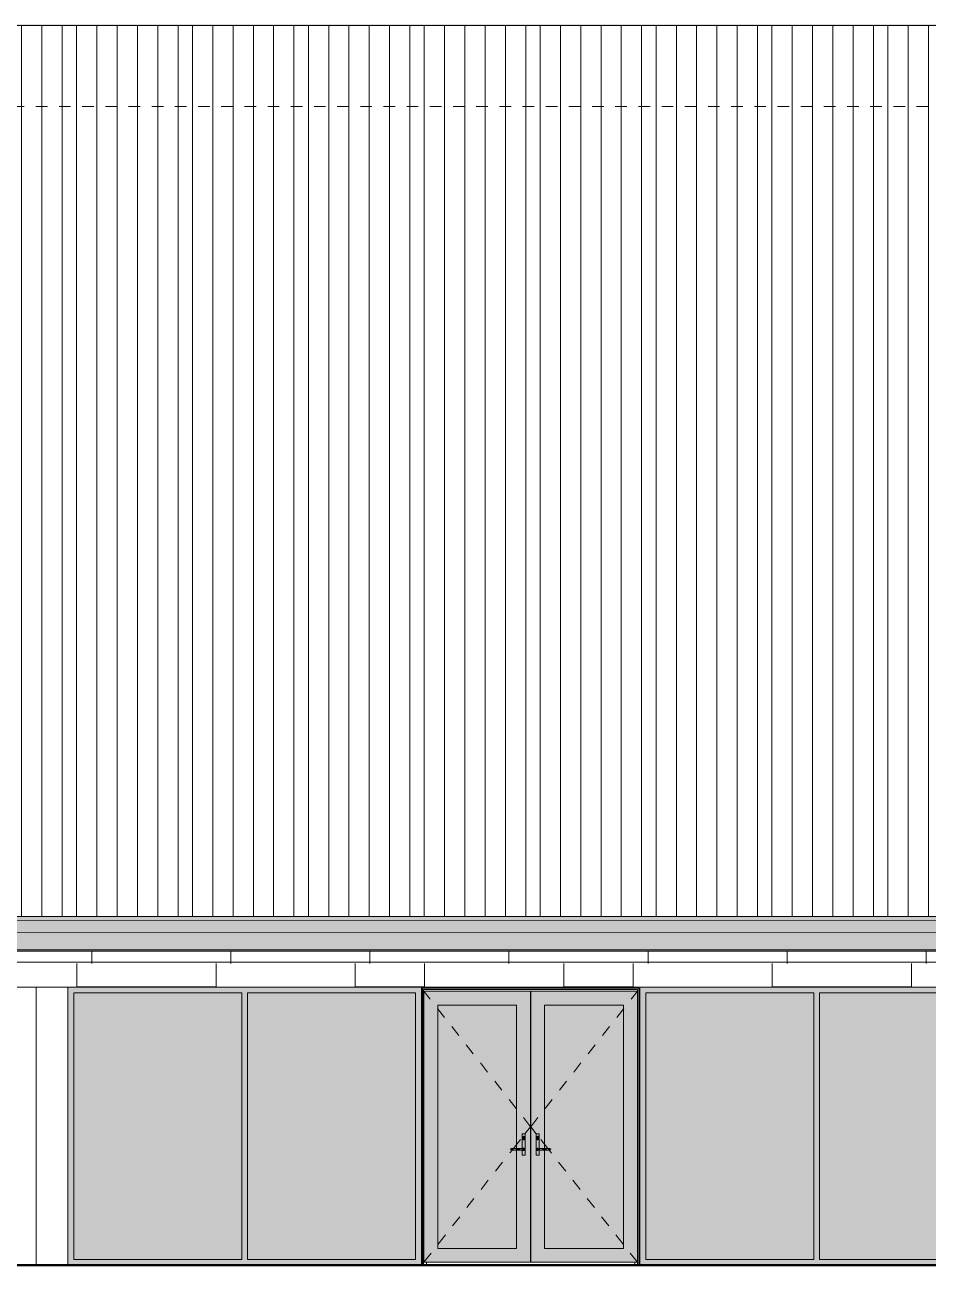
# Model space of a CAD drawing. Header units: metres. Extents: x -2362 to -2010, y -1 to 30.
# Drawn here: x -2072.47 to -2064.67, y 5.24 to 15.95 of the extents above; entities that cross this region are included whole.
import ezdxf

# ---------------------------------------------------------------- set-up
doc = ezdxf.new("R2010")
doc.units = ezdxf.units.M
doc.linetypes.add('AEC_Center', pattern=[0.024, 0.012, -0.004, 0.004, -0.004])
doc.linetypes.add('Dash Small', pattern=[0.009, 0.003, -0.0015, 0.003, -0.0015])
for name, color, linetype, lineweight in [('A-CLNG', 13, 'Continuous', 5), ('A-CLNG-PATT', 13, 'Continuous', 5), ('A-DETL', 90, 'Continuous', 50), ('A-DOOR', 31, 'Continuous', 5), ('A-DOOR-FRAM', 31, 'Continuous', 5), ('A-DOOR-GLAZ', 31, 'Continuous', 5), ('A-FLOR-LEVL', 51, 'Continuous', 5), ('A-GLAZ', 151, 'Continuous', 5), ('A-ROOF', 132, 'Continuous', 5), ('A-WALL', 113, 'Continuous', 5), ('A-WALL-PATT', 111, 'Continuous', 5)]:
    doc.layers.add(name, color=color, linetype=linetype, lineweight=lineweight)

# ---------------------------------------------------------------- blocks, each defined once
blk = doc.blocks.new('X_Door-Panel-Hinge-Standard - Standard-3439112-SOUTH EAST - PART C')
at = {"layer": 'A-DOOR'}
h = blk.add_hatch(color=256, dxfattribs=at)
h.paths.add_polyline_path([(-1607.901, 5.265), (-1607.901, 7.605), (-1608.821, 7.605), (-1608.821, 5.265), (-1608.256, 5.265)])
h.paths.add_polyline_path([(-1608.256, 5.385), (-1608.701, 5.385), (-1608.701, 7.485), (-1608.021, 7.485), (-1608.021, 6.248), (-1607.974, 6.248), (-1607.973, 6.375), (-1607.948, 6.374), (-1607.949, 6.19), (-1607.974, 6.191), (-1607.975, 6.232), (-1607.988, 6.232), (-1608.021, 6.23), (-1608.021, 5.385)])
h.paths.add_polyline_path([(-1607.961, 6.23), (-1607.954, 6.233), (-1607.951, 6.24), (-1607.954, 6.247), (-1607.961, 6.25), (-1607.968, 6.247), (-1607.959, 6.245), (-1607.959, 6.234), (-1607.966, 6.231), (-1607.964, 6.23)])
h.paths.add_polyline_path([(-1607.988, 6.233), (-1607.983, 6.24), (-1607.988, 6.244), (-1607.988, 6.234)])
h.paths.add_polyline_path([(-1607.956, 6.322), (-1607.952, 6.328), (-1607.954, 6.326), (-1607.955, 6.324)])
h.paths.add_polyline_path([(-1607.971, 6.343), (-1607.972, 6.353), (-1607.971, 6.346)])
at = {"layer": 'A-DOOR-GLAZ'}
h = blk.add_hatch(color=256, dxfattribs=at)
h.paths.add_polyline_path([(-1608.021, 5.385), (-1608.021, 6.232), (-1608.066, 6.233), (-1608.07, 6.24), (-1608.065, 6.248), (-1608.057, 6.246), (-1608.045, 6.247), (-1608.021, 6.248), (-1608.021, 7.485), (-1608.701, 7.485), (-1608.701, 5.385), (-1608.256, 5.385)])
h.paths.add_polyline_path([(-1608.039, 6.233), (-1608.04, 6.246), (-1608.045, 6.24), (-1608.04, 6.234)])
at = {"layer": 'A-DOOR', "linetype": 'Dash Small'}
for p, q in [((-1607.901, 6.435), (-1608.821, 7.605)), ((-1607.949, 6.375), (-1607.901, 6.435)), ((-1608.049, 6.247), (-1607.974, 6.342)), ((-1608.821, 5.265), (-1608.06, 6.234))]:
    blk.add_line(p, q, dxfattribs=at)
at = {"layer": 'A-DOOR'}
for p, q in [((-1608.821, 5.265), (-1608.821, 7.605)), ((-1607.901, 7.605), (-1608.821, 7.605)), ((-1607.901, 7.605), (-1607.901, 5.265)), ((-1608.701, 5.385), (-1608.701, 7.485)), ((-1608.701, 7.485), (-1608.021, 7.485)), ((-1608.021, 7.485), (-1608.021, 6.248)), ((-1608.021, 6.233), (-1608.021, 5.385)), ((-1608.021, 5.385), (-1608.701, 5.385)), ((-1607.901, 5.265), (-1608.821, 5.265))]:
    blk.add_line(p, q, dxfattribs=at)
blk = doc.blocks.new('X_Door-Frame-Wood - Standard-3509857-SOUTH EAST - PART C')
at = {"layer": 'A-DOOR-FRAM'}
for p, q in [((-1608.843, 5.24), (-1608.843, 7.64)), ((-1608.823, 7.62), (-1608.823, 5.24)), ((-1608.823, 7.62), (-1606.977, 7.62)), ((-1606.977, 7.62), (-1606.977, 5.24)), ((-1606.957, 5.24), (-1606.957, 7.64)), ((-1608.798, 5.24), (-1608.798, 5.265)), ((-1607.002, 5.265), (-1607.002, 5.24))]:
    blk.add_line(p, q, dxfattribs=at)
blk = doc.blocks.new('X_Door-Handle-Lockwood 4800 Series Lever - Standard-V281-SOUTH EAST - PART C')
at = {"layer": 'A-DOOR'}
h = blk.add_hatch(color=256, dxfattribs=at)
h.paths.add_polyline_path([(-1618.448, 6.374), (-1618.454, 6.324), (-1618.461, 6.321), (-1618.468, 6.324), (-1618.471, 6.331), (-1618.471, 6.346), (-1618.47, 6.348), (-1618.464, 6.353), (-1618.456, 6.352), (-1618.451, 6.348), (-1618.451, 6.353)])
h.paths.add_polyline_path([(-1618.473, 6.19), (-1618.448, 6.191), (-1618.449, 6.375), (-1618.474, 6.374), (-1618.474, 6.248), (-1618.466, 6.249), (-1618.459, 6.25), (-1618.453, 6.245), (-1618.452, 6.237), (-1618.456, 6.231), (-1618.464, 6.23), (-1618.474, 6.232), (-1618.474, 6.191)])
for points in [[(-1618.461, 6.321), (-1618.456, 6.322), (-1618.451, 6.331), (-1618.453, 6.348), (-1618.464, 6.353), (-1618.471, 6.346), (-1618.471, 6.328), (-1618.466, 6.322), (-1618.462, 6.321)], [(-1618.551, 6.24), (-1618.543, 6.242), (-1618.539, 6.247), (-1618.566, 6.246), (-1618.57, 6.24), (-1618.557, 6.24)], [(-1618.565, 6.232), (-1618.559, 6.234), (-1618.547, 6.233), (-1618.54, 6.234), (-1618.547, 6.24), (-1618.57, 6.24), (-1618.566, 6.233)], [(-1618.488, 6.24), (-1618.488, 6.248), (-1618.539, 6.246), (-1618.539, 6.24)], [(-1618.488, 6.232), (-1618.488, 6.24), (-1618.539, 6.238), (-1618.539, 6.232)], [(-1618.478, 6.232), (-1618.459, 6.234), (-1618.458, 6.24), (-1618.484, 6.238), (-1618.488, 6.233), (-1618.482, 6.232)], [(-1618.464, 6.24), (-1618.458, 6.24), (-1618.459, 6.246), (-1618.482, 6.248), (-1618.487, 6.246), (-1618.483, 6.24), (-1618.468, 6.24)]]:
    blk.add_hatch(color=256, dxfattribs=at).paths.add_polyline_path(points)
for p, q in [((-1618.474, 6.374), (-1618.474, 6.248)), ((-1618.449, 6.375), (-1618.473, 6.375)), ((-1618.471, 6.343), (-1618.471, 6.331)), ((-1618.451, 6.331), (-1618.451, 6.343)), ((-1618.448, 6.191), (-1618.448, 6.374)), ((-1618.488, 6.248), (-1618.539, 6.248)), ((-1618.539, 6.232), (-1618.488, 6.232)), ((-1618.474, 6.232), (-1618.474, 6.191)), ((-1618.473, 6.19), (-1618.449, 6.19))]:
    blk.add_line(p, q, dxfattribs=at)
at = {"layer": 'A-DOOR', "flags": 128}
for points in [[(-1618.539, 6.248), (-1618.54, 6.248), (-1618.541, 6.248), (-1618.542, 6.248), (-1618.544, 6.248), (-1618.545, 6.248), (-1618.546, 6.248), (-1618.547, 6.248), (-1618.548, 6.248), (-1618.549, 6.248), (-1618.55, 6.248), (-1618.551, 6.248), (-1618.552, 6.248), (-1618.553, 6.248), (-1618.554, 6.248), (-1618.554, 6.248), (-1618.555, 6.248), (-1618.556, 6.248), (-1618.557, 6.248), (-1618.558, 6.248), (-1618.559, 6.248), (-1618.559, 6.248), (-1618.56, 6.248), (-1618.561, 6.248), (-1618.561, 6.248), (-1618.562, 6.248), (-1618.563, 6.248), (-1618.563, 6.248), (-1618.564, 6.248), (-1618.564, 6.248), (-1618.564, 6.248), (-1618.565, 6.248), (-1618.565, 6.248), (-1618.565, 6.248), (-1618.566, 6.248), (-1618.566, 6.248), (-1618.566, 6.248), (-1618.566, 6.248), (-1618.566, 6.248), (-1618.566, 6.248)], [(-1618.566, 6.232), (-1618.566, 6.232), (-1618.566, 6.232), (-1618.566, 6.232), (-1618.566, 6.232), (-1618.566, 6.232), (-1618.565, 6.232), (-1618.565, 6.232), (-1618.565, 6.232), (-1618.565, 6.232), (-1618.564, 6.232), (-1618.564, 6.232), (-1618.563, 6.232), (-1618.563, 6.232), (-1618.562, 6.232), (-1618.562, 6.232), (-1618.561, 6.232), (-1618.56, 6.232), (-1618.56, 6.232), (-1618.559, 6.232), (-1618.558, 6.232), (-1618.557, 6.232), (-1618.556, 6.232), (-1618.556, 6.232), (-1618.555, 6.232), (-1618.554, 6.232), (-1618.553, 6.232), (-1618.552, 6.232), (-1618.551, 6.232), (-1618.55, 6.232), (-1618.549, 6.232), (-1618.548, 6.232), (-1618.547, 6.232), (-1618.546, 6.232), (-1618.545, 6.232), (-1618.544, 6.232), (-1618.543, 6.232), (-1618.542, 6.232), (-1618.541, 6.232), (-1618.54, 6.232), (-1618.539, 6.232)], [(-1618.461, 6.248), (-1618.461, 6.248), (-1618.461, 6.248), (-1618.461, 6.248), (-1618.462, 6.248), (-1618.462, 6.248), (-1618.462, 6.248), (-1618.462, 6.248), (-1618.463, 6.248), (-1618.463, 6.248), (-1618.463, 6.248), (-1618.464, 6.248), (-1618.464, 6.248), (-1618.465, 6.248), (-1618.465, 6.248), (-1618.466, 6.248), (-1618.467, 6.248), (-1618.467, 6.248), (-1618.468, 6.248), (-1618.469, 6.248), (-1618.469, 6.248), (-1618.47, 6.248), (-1618.471, 6.248), (-1618.472, 6.248), (-1618.473, 6.248), (-1618.474, 6.248), (-1618.475, 6.248), (-1618.476, 6.248), (-1618.476, 6.248), (-1618.477, 6.248), (-1618.478, 6.248), (-1618.479, 6.248), (-1618.481, 6.248), (-1618.482, 6.248), (-1618.483, 6.248), (-1618.484, 6.248), (-1618.485, 6.248), (-1618.486, 6.248), (-1618.487, 6.248), (-1618.488, 6.248), (-1618.488, 6.248)], [(-1618.488, 6.232), (-1618.487, 6.232), (-1618.486, 6.232), (-1618.485, 6.232), (-1618.484, 6.232), (-1618.483, 6.232), (-1618.482, 6.232), (-1618.481, 6.232), (-1618.48, 6.232), (-1618.479, 6.232), (-1618.478, 6.232), (-1618.477, 6.232), (-1618.476, 6.232), (-1618.475, 6.232), (-1618.474, 6.232), (-1618.473, 6.232), (-1618.472, 6.232), (-1618.471, 6.232), (-1618.47, 6.232), (-1618.47, 6.232), (-1618.469, 6.232), (-1618.468, 6.232), (-1618.467, 6.232), (-1618.467, 6.232), (-1618.466, 6.232), (-1618.466, 6.232), (-1618.465, 6.232), (-1618.464, 6.232), (-1618.464, 6.232), (-1618.463, 6.232), (-1618.463, 6.232), (-1618.463, 6.232), (-1618.462, 6.232), (-1618.462, 6.232), (-1618.462, 6.232), (-1618.462, 6.232), (-1618.461, 6.232), (-1618.461, 6.232), (-1618.461, 6.232), (-1618.461, 6.232)]]:
    blk.add_lwpolyline(points, dxfattribs=at)
at = {"layer": 'A-DOOR'}
for centre, radius, start, end in [((-1618.473, 6.374), 0.001, 90, 180), ((-1618.461, 6.343), 0.01, 360, 180), ((-1618.461, 6.331), 0.01, 180, 0), ((-1618.461, 6.331), 0.01, 195, 210), ((-1618.461, 6.343), 0.01, 0, 120), ((-1618.461, 6.331), 0.01, 240, 255), ((-1618.461, 6.331), 0.01, 270, 300), ((-1618.461, 6.331), 0.01, 315, 0), ((-1618.461, 6.343), 0.01, 0, 15), ((-1618.461, 6.343), 0.01, 0, 15), ((-1618.449, 6.374), 0.001, 0, 90), ((-1618.566, 6.24), 0.008, 90, 270), ((-1618.566, 6.24), 0.008, 90, 180), ((-1618.566, 6.24), 0.008, 180, 270), ((-1618.461, 6.24), 0.01, 0, 135), ((-1618.461, 6.24), 0.01, 225, 0), ((-1618.461, 6.24), 0.008, 0, 120), ((-1618.461, 6.24), 0.008, 240, 0), ((-1618.461, 6.24), 0.008, 270, 90), ((-1618.473, 6.191), 0.001, 180, 270), ((-1618.449, 6.191), 0.001, 270, 0)]:
    blk.add_arc(centre, radius, start, end, dxfattribs=at)
blk = doc.blocks.new('X_Door-Panel-Hinge-Standard - Standard-3439180-SOUTH EAST - PART C')
at = {"layer": 'A-DOOR'}
h = blk.add_hatch(color=256, dxfattribs=at)
h.paths.add_polyline_path([(-1618.399, 5.265), (-1617.479, 5.265), (-1617.479, 7.605), (-1618.399, 7.605), (-1618.399, 5.565)])
h.paths.add_polyline_path([(-1618.279, 5.385), (-1618.279, 6.232), (-1618.326, 6.23), (-1618.327, 6.19), (-1618.352, 6.191), (-1618.351, 6.375), (-1618.326, 6.374), (-1618.326, 6.248), (-1618.312, 6.248), (-1618.279, 6.248), (-1618.279, 7.485), (-1617.599, 7.485), (-1617.599, 5.385), (-1618.254, 5.385)])
h.paths.add_polyline_path([(-1618.339, 6.23), (-1618.332, 6.233), (-1618.342, 6.235), (-1618.342, 6.246), (-1618.334, 6.249), (-1618.342, 6.25), (-1618.348, 6.245), (-1618.349, 6.237), (-1618.344, 6.231), (-1618.342, 6.23)])
h.paths.add_polyline_path([(-1618.312, 6.233), (-1618.313, 6.246), (-1618.318, 6.24), (-1618.313, 6.234)])
h.paths.add_polyline_path([(-1618.349, 6.343), (-1618.349, 6.35), (-1618.349, 6.346)])
at = {"layer": 'A-DOOR-GLAZ'}
h = blk.add_hatch(color=256, dxfattribs=at)
h.paths.add_polyline_path([(-1618.279, 5.385), (-1617.599, 5.385), (-1617.599, 7.485), (-1618.279, 7.485), (-1618.279, 6.248), (-1618.234, 6.247), (-1618.231, 6.24), (-1618.237, 6.233), (-1618.244, 6.234), (-1618.256, 6.233), (-1618.279, 6.232), (-1618.279, 5.565)])
h.paths.add_polyline_path([(-1618.261, 6.233), (-1618.256, 6.24), (-1618.261, 6.244), (-1618.261, 6.234)])
at = {"layer": 'A-DOOR', "linetype": 'Dash Small'}
for p, q in [((-1618.399, 6.435), (-1617.479, 7.605)), ((-1618.352, 6.375), (-1618.399, 6.435)), ((-1618.251, 6.247), (-1618.326, 6.342)), ((-1617.479, 5.265), (-1618.241, 6.234))]:
    blk.add_line(p, q, dxfattribs=at)
at = {"layer": 'A-DOOR'}
for p, q in [((-1618.399, 5.265), (-1618.399, 7.605)), ((-1617.479, 7.605), (-1618.399, 7.605)), ((-1617.479, 7.605), (-1617.479, 5.265)), ((-1618.279, 7.485), (-1617.599, 7.485)), ((-1618.279, 6.248), (-1618.279, 7.485)), ((-1617.599, 7.485), (-1617.599, 5.385)), ((-1618.279, 5.385), (-1618.279, 6.233)), ((-1617.599, 5.385), (-1618.279, 5.385)), ((-1617.479, 5.265), (-1618.399, 5.265))]:
    blk.add_line(p, q, dxfattribs=at)
blk = doc.blocks.new('X_Door-Handle-Lockwood 4800 Series Lever - Standard-765406-SOUTH EAST - PART C')
at = {"layer": 'A-DOOR'}
h = blk.add_hatch(color=256, dxfattribs=at)
h.paths.add_polyline_path([(-1618.326, 6.374), (-1618.332, 6.324), (-1618.339, 6.321), (-1618.346, 6.324), (-1618.349, 6.331), (-1618.35, 6.353), (-1618.348, 6.348), (-1618.342, 6.353), (-1618.334, 6.352), (-1618.329, 6.348), (-1618.329, 6.353)])
h.paths.add_polyline_path([(-1618.327, 6.19), (-1618.326, 6.191), (-1618.326, 6.232), (-1618.334, 6.231), (-1618.342, 6.23), (-1618.348, 6.235), (-1618.349, 6.243), (-1618.344, 6.249), (-1618.337, 6.25), (-1618.326, 6.248), (-1618.327, 6.375), (-1618.352, 6.374), (-1618.351, 6.19)])
for points in [[(-1618.339, 6.321), (-1618.334, 6.322), (-1618.329, 6.331), (-1618.331, 6.348), (-1618.337, 6.353), (-1618.348, 6.348), (-1618.349, 6.343), (-1618.349, 6.331), (-1618.344, 6.322)], [(-1618.324, 6.24), (-1618.316, 6.242), (-1618.312, 6.247), (-1618.332, 6.247), (-1618.342, 6.246), (-1618.343, 6.24), (-1618.33, 6.24)], [(-1618.323, 6.232), (-1618.313, 6.234), (-1618.318, 6.24), (-1618.343, 6.24), (-1618.342, 6.234), (-1618.324, 6.232)], [(-1618.261, 6.24), (-1618.261, 6.248), (-1618.312, 6.246), (-1618.312, 6.24)], [(-1618.261, 6.232), (-1618.261, 6.24), (-1618.312, 6.238), (-1618.312, 6.232)], [(-1618.235, 6.232), (-1618.231, 6.24), (-1618.257, 6.238), (-1618.261, 6.233), (-1618.237, 6.233)], [(-1618.256, 6.24), (-1618.231, 6.24), (-1618.235, 6.248), (-1618.242, 6.246), (-1618.254, 6.247), (-1618.26, 6.246), (-1618.257, 6.242)]]:
    blk.add_hatch(color=256, dxfattribs=at).paths.add_polyline_path(points)
for p, q in [((-1618.352, 6.374), (-1618.352, 6.191)), ((-1618.327, 6.375), (-1618.351, 6.375)), ((-1618.349, 6.343), (-1618.349, 6.331)), ((-1618.329, 6.331), (-1618.329, 6.343)), ((-1618.326, 6.248), (-1618.326, 6.374)), ((-1618.326, 6.191), (-1618.326, 6.232)), ((-1618.261, 6.248), (-1618.312, 6.248)), ((-1618.312, 6.232), (-1618.261, 6.232)), ((-1618.351, 6.19), (-1618.327, 6.19))]:
    blk.add_line(p, q, dxfattribs=at)
at = {"layer": 'A-DOOR', "flags": 128}
for points in [[(-1618.312, 6.248), (-1618.313, 6.248), (-1618.314, 6.248), (-1618.315, 6.248), (-1618.317, 6.248), (-1618.318, 6.248), (-1618.319, 6.248), (-1618.32, 6.248), (-1618.321, 6.248), (-1618.322, 6.248), (-1618.323, 6.248), (-1618.324, 6.248), (-1618.325, 6.248), (-1618.326, 6.248), (-1618.327, 6.248), (-1618.327, 6.248), (-1618.328, 6.248), (-1618.329, 6.248), (-1618.33, 6.248), (-1618.331, 6.248), (-1618.332, 6.248), (-1618.332, 6.248), (-1618.333, 6.248), (-1618.334, 6.248), (-1618.334, 6.248), (-1618.335, 6.248), (-1618.336, 6.248), (-1618.336, 6.248), (-1618.337, 6.248), (-1618.337, 6.248), (-1618.337, 6.248), (-1618.338, 6.248), (-1618.338, 6.248), (-1618.338, 6.248), (-1618.339, 6.248), (-1618.339, 6.248), (-1618.339, 6.248), (-1618.339, 6.248), (-1618.339, 6.248), (-1618.339, 6.248)], [(-1618.339, 6.232), (-1618.339, 6.232), (-1618.339, 6.232), (-1618.339, 6.232), (-1618.339, 6.232), (-1618.339, 6.232), (-1618.338, 6.232), (-1618.338, 6.232), (-1618.338, 6.232), (-1618.338, 6.232), (-1618.337, 6.232), (-1618.337, 6.232), (-1618.336, 6.232), (-1618.336, 6.232), (-1618.335, 6.232), (-1618.335, 6.232), (-1618.334, 6.232), (-1618.333, 6.232), (-1618.333, 6.232), (-1618.332, 6.232), (-1618.331, 6.232), (-1618.33, 6.232), (-1618.329, 6.232), (-1618.329, 6.232), (-1618.328, 6.232), (-1618.327, 6.232), (-1618.326, 6.232), (-1618.325, 6.232), (-1618.324, 6.232), (-1618.323, 6.232), (-1618.322, 6.232), (-1618.321, 6.232), (-1618.32, 6.232), (-1618.319, 6.232), (-1618.318, 6.232), (-1618.317, 6.232), (-1618.316, 6.232), (-1618.315, 6.232), (-1618.314, 6.232), (-1618.313, 6.232), (-1618.312, 6.232)], [(-1618.234, 6.248), (-1618.234, 6.248), (-1618.234, 6.248), (-1618.234, 6.248), (-1618.235, 6.248), (-1618.235, 6.248), (-1618.235, 6.248), (-1618.235, 6.248), (-1618.236, 6.248), (-1618.236, 6.248), (-1618.236, 6.248), (-1618.237, 6.248), (-1618.237, 6.248), (-1618.238, 6.248), (-1618.238, 6.248), (-1618.239, 6.248), (-1618.24, 6.248), (-1618.24, 6.248), (-1618.241, 6.248), (-1618.242, 6.248), (-1618.242, 6.248), (-1618.243, 6.248), (-1618.244, 6.248), (-1618.245, 6.248), (-1618.246, 6.248), (-1618.247, 6.248), (-1618.248, 6.248), (-1618.249, 6.248), (-1618.249, 6.248), (-1618.25, 6.248), (-1618.251, 6.248), (-1618.252, 6.248), (-1618.254, 6.248), (-1618.255, 6.248), (-1618.256, 6.248), (-1618.257, 6.248), (-1618.258, 6.248), (-1618.259, 6.248), (-1618.26, 6.248), (-1618.261, 6.248), (-1618.261, 6.248)], [(-1618.261, 6.232), (-1618.26, 6.232), (-1618.259, 6.232), (-1618.258, 6.232), (-1618.257, 6.232), (-1618.256, 6.232), (-1618.255, 6.232), (-1618.254, 6.232), (-1618.253, 6.232), (-1618.252, 6.232), (-1618.251, 6.232), (-1618.25, 6.232), (-1618.249, 6.232), (-1618.248, 6.232), (-1618.247, 6.232), (-1618.246, 6.232), (-1618.245, 6.232), (-1618.244, 6.232), (-1618.243, 6.232), (-1618.243, 6.232), (-1618.242, 6.232), (-1618.241, 6.232), (-1618.24, 6.232), (-1618.24, 6.232), (-1618.239, 6.232), (-1618.239, 6.232), (-1618.238, 6.232), (-1618.237, 6.232), (-1618.237, 6.232), (-1618.236, 6.232), (-1618.236, 6.232), (-1618.236, 6.232), (-1618.235, 6.232), (-1618.235, 6.232), (-1618.235, 6.232), (-1618.235, 6.232), (-1618.234, 6.232), (-1618.234, 6.232), (-1618.234, 6.232), (-1618.234, 6.232)]]:
    blk.add_lwpolyline(points, dxfattribs=at)
at = {"layer": 'A-DOOR'}
for centre, radius, start, end in [((-1618.351, 6.374), 0.001, 90, 180), ((-1618.339, 6.343), 0.01, 0, 180), ((-1618.339, 6.343), 0.01, 60, 180), ((-1618.339, 6.343), 0.01, 165, 180), ((-1618.339, 6.343), 0.01, 165, 180), ((-1618.339, 6.331), 0.01, 180, 0), ((-1618.339, 6.331), 0.01, 180, 225), ((-1618.339, 6.331), 0.01, 240, 300), ((-1618.339, 6.343), 0.01, 0, 30), ((-1618.339, 6.331), 0.01, 330, 345), ((-1618.339, 6.343), 0.01, 0, 15), ((-1618.339, 6.343), 0.01, 0, 15), ((-1618.327, 6.374), 0.001, 0, 90), ((-1618.339, 6.24), 0.01, 45, 180), ((-1618.339, 6.24), 0.01, 180, 315), ((-1618.339, 6.24), 0.008, 90, 270), ((-1618.339, 6.24), 0.008, 60, 180), ((-1618.339, 6.24), 0.008, 180, 300), ((-1618.234, 6.24), 0.008, 270, 90), ((-1618.234, 6.24), 0.008, 0, 90), ((-1618.234, 6.24), 0.008, 270, 0), ((-1618.351, 6.191), 0.001, 180, 270), ((-1618.327, 6.191), 0.001, 270, 0)]:
    blk.add_arc(centre, radius, start, end, dxfattribs=at)
blk = doc.blocks.new('Area 51 Ceiling - External FC1 - Area 51 Ceiling - External FC-3412687-SOUTH EAST - PART C')
at = {"layer": 'A-CLNG-PATT'}
h = blk.add_hatch(dxfattribs=at)
h.set_pattern_fill('FP_193', color=256, style=0, pattern_type=2)
h.set_pattern_definition([(0, (0, 0), (0.8128, 0.2032), [0.06706, -0.54254, 0.06706, -0.54254, -3.251]), (0, (0, 0), (0.8128, 0.2032), [-1.219, 0.06706, -1.152, 0.06706, -0.54254, -1.422]), (0, (0, 0), (0.8128, 0.2032), [-3.048, 0.06706, -0.33934, 0.06706, -0.94894]), (120, (0.3048, 0.1016), (-0.582376362, 0.602305448), [0.06706, -0.54254, 0.06706, -0.54254, -3.251]), (120, (0.3048, 0.1016), (-0.582376362, 0.602305448), [-1.219, 0.06706, -1.152, 0.06706, -0.54254, -1.422]), (120, (0.3048, 0.1016), (-0.582376362, 0.602305448), [-3.048, 0.06706, -0.33934, 0.06706, -0.94894]), (240, (0.4064, 0.508), (-0.230423638, -0.805505448), [0.06706, -0.54254, 0.06706, -0.54254, -3.251]), (240, (0.4064, 0.508), (-0.230423638, -0.805505448), [-1.219, 0.06706, -1.152, 0.06706, -0.54254, -1.422]), (240, (0.4064, 0.508), (-0.230423638, -0.805505448), [-3.048, 0.06706, -0.33934, 0.06706, -0.94894])])
h.paths.add_polyline_path([(-1582.844, 7.951), (-1580.968, 7.951), (-1580.969, 7.961), (-1655.224, 7.961), (-1655.224, 7.951), (-1583.052, 7.951)])
h = blk.add_hatch(dxfattribs=at)
h.set_pattern_fill('FP_306', color=256, style=0, pattern_type=2)
h.set_pattern_definition([(180, (-1575.089, 7.73), (-2e-17, -0.12561), []), (270, (-1575.089, 7.73), (1.2, 7e-17), [])])
h.paths.add_polyline_path([(-1581.001, 7.841), (-1580.984, 7.841), (-1580.984, 7.93), (-1580.968, 7.93), (-1580.969, 7.951), (-1581.564, 7.951), (-1581.564, 7.845), (-1581.001, 7.845)])
h.paths.add_polyline_path([(-1655.074, 7.845), (-1655.074, 7.951), (-1655.224, 7.951), (-1655.224, 7.933), (-1655.208, 7.933), (-1655.208, 7.845), (-1655.122, 7.845)])
h.paths.add_polyline_path([(-1654.914, 7.845), (-1644.574, 7.845), (-1644.574, 7.951), (-1655.064, 7.951), (-1655.064, 7.845)])
h.paths.add_polyline_path([(-1644.564, 7.845), (-1634.075, 7.845), (-1634.075, 7.951), (-1644.564, 7.951), (-1644.564, 7.899)])
h.paths.add_polyline_path([(-1634.064, 7.845), (-1623.575, 7.845), (-1623.575, 7.951), (-1634.064, 7.951), (-1634.064, 7.899)])
h.paths.add_polyline_path([(-1623.564, 7.845), (-1613.075, 7.845), (-1613.075, 7.951), (-1623.564, 7.951), (-1623.564, 7.899)])
h.paths.add_polyline_path([(-1613.047, 7.845), (-1602.574, 7.845), (-1602.574, 7.951), (-1613.064, 7.951), (-1613.064, 7.845)])
h.paths.add_polyline_path([(-1602.564, 7.845), (-1592.074, 7.845), (-1592.074, 7.951), (-1602.564, 7.951), (-1602.564, 7.899)])
h.paths.add_polyline_path([(-1591.8, 7.845), (-1581.574, 7.845), (-1581.574, 7.951), (-1592.064, 7.951), (-1592.064, 7.845), (-1592.009, 7.845)])
at = {"layer": 'A-CLNG', "lineweight": 13}
for p, q in [((-1580.968, 7.961), (-1655.224, 7.961)), ((-1655.224, 7.951), (-1580.968, 7.951))]:
    blk.add_line(p, q, dxfattribs=at)
blk = doc.blocks.new('Window Unit_2 Bay - 2400x3050-3440899-SOUTH EAST - PART C')
at = {"layer": 'A-GLAZ'}
h = blk.add_hatch(color=256, dxfattribs=at)
h.paths.add_polyline_path([(-1622.347, 5.24), (-1619.343, 5.24), (-1619.343, 7.64), (-1622.393, 7.64), (-1622.393, 5.24)])
h.paths.add_polyline_path([(-1621.587, 5.29), (-1622.343, 5.29), (-1622.343, 7.59), (-1620.893, 7.59), (-1620.893, 5.29)])
h.paths.add_polyline_path([(-1619.92, 5.29), (-1620.843, 5.29), (-1620.843, 7.59), (-1619.393, 7.59), (-1619.393, 5.29)])
h = blk.add_hatch(color=256, dxfattribs=at)
h.paths.add_polyline_path([(-1622.343, 5.29), (-1620.893, 5.29), (-1620.893, 7.59), (-1622.343, 7.59), (-1622.343, 6.414)])
h.paths.add_polyline_path([(-1619.92, 5.29), (-1619.393, 5.29), (-1619.393, 7.59), (-1620.843, 7.59), (-1620.843, 5.29)])
for p, q in [((-1622.393, 5.24), (-1622.393, 7.64)), ((-1619.343, 7.64), (-1619.343, 5.24)), ((-1622.343, 7.59), (-1622.343, 5.29)), ((-1622.343, 7.59), (-1620.893, 7.59)), ((-1620.893, 7.59), (-1622.343, 7.59)), ((-1622.343, 5.29), (-1622.343, 7.59)), ((-1620.893, 5.29), (-1620.893, 7.59)), ((-1620.893, 7.59), (-1620.893, 5.29)), ((-1620.843, 7.59), (-1620.843, 5.29)), ((-1620.843, 7.59), (-1619.393, 7.59)), ((-1619.393, 7.59), (-1620.843, 7.59)), ((-1620.843, 5.29), (-1620.843, 7.59)), ((-1619.393, 5.29), (-1619.393, 7.59)), ((-1619.393, 7.59), (-1619.393, 5.29)), ((-1622.343, 5.29), (-1620.893, 5.29)), ((-1620.893, 5.29), (-1622.343, 5.29)), ((-1620.843, 5.29), (-1619.393, 5.29)), ((-1619.393, 5.29), (-1620.843, 5.29))]:
    blk.add_line(p, q, dxfattribs=at)

msp = doc.modelspace()

# ---------------------------------------------------------------- hatches: boundary and pattern name
at = {"layer": 'A-ROOF'}
for points in [[(-2115.204, 15.911), (-2105.02, 15.911), (-2105.02, 15.94), (-2023.951, 15.94), (-2023.951, 15.952), (-2115.204, 15.95)], [(-2030.67, 8.212), (-2030.671, 8.247), (-2104.925, 8.25), (-2104.925, 8.215), (-2030.671, 8.212)], [(-2030.67, 8.111), (-2030.671, 8.212), (-2104.925, 8.215), (-2104.925, 8.115), (-2030.671, 8.111)], [(-2030.67, 7.961), (-2030.671, 8.111), (-2104.925, 8.115), (-2104.925, 7.964), (-2030.671, 7.961)], [(-2057.957, 7.961), (-2074.621, 7.963), (-2104.925, 7.964), (-2104.923, 7.961), (-2061.29, 7.961)]]:
    msp.add_hatch(color=256, dxfattribs=at).paths.add_polyline_path(points)
at = {"layer": 'A-WALL-PATT'}
h = msp.add_hatch(dxfattribs=at)
h.set_pattern_fill('FP_248', color=256, style=0, pattern_type=2)
h.set_pattern_definition([(90, (-2073.01961, 5.24), (-0.175, 1e-17), [])])
h.paths.add_polyline_path([(-2072.02, 8.248), (-2072.02, 15.94), (-2073.02, 15.94), (-2073.02, 8.248), (-2072.955, 8.248)])
h = msp.add_hatch(dxfattribs=at)
h.set_pattern_fill('FP_247', color=256, style=0, pattern_type=2)
h.set_pattern_definition([(90, (-2072.01961, 5.24), (-0.175, 1e-17), [])])
h.paths.add_polyline_path([(-2071.02, 8.248), (-2071.02, 15.94), (-2072.02, 15.94), (-2072.02, 8.248), (-2071.288, 8.248)])
h = msp.add_hatch(dxfattribs=at)
h.set_pattern_fill('FP_246', color=256, style=0, pattern_type=2)
h.set_pattern_definition([(90, (-2071.01961, 5.24), (-0.175, 1e-17), [])])
h.paths.add_polyline_path([(-2070.02, 8.248), (-2070.02, 15.94), (-2071.02, 15.94), (-2071.02, 8.248)])
h = msp.add_hatch(dxfattribs=at)
h.set_pattern_fill('FP_245', color=256, style=0, pattern_type=2)
h.set_pattern_definition([(90, (-2070.01961, 5.24), (-0.175, 1e-17), [])])
h.paths.add_polyline_path([(-2069.02, 8.248), (-2069.02, 15.94), (-2070.02, 15.94), (-2070.02, 8.248)])
h = msp.add_hatch(dxfattribs=at)
h.set_pattern_fill('FP_244', color=256, style=0, pattern_type=2)
h.set_pattern_definition([(90, (-2069.01961, 5.24), (-0.175, 1e-17), [])])
h.paths.add_polyline_path([(-2068.02, 8.248), (-2068.02, 15.94), (-2069.02, 15.94), (-2069.02, 8.248)])
h = msp.add_hatch(dxfattribs=at)
h.set_pattern_fill('FP_243', color=256, style=0, pattern_type=2)
h.set_pattern_definition([(90, (-2068.01961, 5.24), (-0.175, 1e-17), [])])
h.paths.add_polyline_path([(-2067.02, 8.248), (-2067.02, 15.94), (-2068.02, 15.94), (-2068.02, 8.248), (-2067.956, 8.248)])
h = msp.add_hatch(dxfattribs=at)
h.set_pattern_fill('FP_242', color=256, style=0, pattern_type=2)
h.set_pattern_definition([(90, (-2067.01961, 5.24), (-0.175, 1e-17), [])])
h.paths.add_polyline_path([(-2066.02, 8.248), (-2066.02, 15.94), (-2067.02, 15.94), (-2067.02, 8.248)])
h = msp.add_hatch(dxfattribs=at)
h.set_pattern_fill('FP_241', color=256, style=0, pattern_type=2)
h.set_pattern_definition([(90, (-2066.01961, 5.24), (-0.175, 1e-17), [])])
h.paths.add_polyline_path([(-2065.02, 8.248), (-2065.02, 15.94), (-2066.02, 15.94), (-2066.02, 8.248)])
h = msp.add_hatch(dxfattribs=at)
h.set_pattern_fill('FP_240', color=256, style=0, pattern_type=2)
h.set_pattern_definition([(90, (-2065.01961, 5.24), (-0.175, 1e-17), [])])
h.paths.add_polyline_path([(-2064.02, 8.248), (-2064.02, 15.94), (-2065.02, 15.94), (-2065.02, 8.248), (-2064.623, 8.248)])
h = msp.add_hatch(dxfattribs=at)
h.set_pattern_fill('FP_194', color=256, style=0, pattern_type=2)
h.set_pattern_definition([(90, (-2103.2196, 7.64), (-6, 4e-16), [1.2, -1.2]), (90, (-2102.0196, 7.64), (-6, 4e-16), [1.2, -1.2]), (90, (-2100.8196, 7.64), (-6, 4e-16), [1.2, -1.2]), (90, (-2102.0196, 8.84), (-6, 4e-16), [1.2, -1.2]), (90, (-2100.8196, 8.84), (-6, 4e-16), [1.2, -1.2]), (180, (-2102.0196, 8.84), (-3e-16, -2.4), [1.2, -4.8]), (180, (-2100.8196, 10.04), (-3e-16, -2.4), [1.2, -4.8]), (90, (-2100.8196, 7.64), (-6, 4e-16), [1.2, -1.2]), (90, (-2099.6196, 7.64), (-6, 4e-16), [1.2, -1.2]), (90, (-2099.0196, 7.64), (-6, 4e-16), [1.2, -1.2]), (90, (-2099.6196, 8.84), (-6, 4e-16), [1.2, -1.2]), (90, (-2099.0196, 8.84), (-6, 4e-16), [1.2, -1.2]), (180, (-2099.6196, 8.84), (-3e-16, -2.4), [1.2, -4.8]), (180, (-2099.0196, 10.04), (-3e-16, -2.4), [0.6, -5.4]), (90, (-2103.8196, 7.64), (-6, 4e-16), [1.2, -1.2]), (90, (-2103.2196, 7.64), (-6, 4e-16), [1.2, -1.2]), (90, (-2103.8196, 8.84), (-6, 4e-16), [1.2, -1.2]), (90, (-2103.2196, 8.84), (-6, 4e-16), [1.2, -1.2]), (180, (-2103.8196, 8.84), (-3e-16, -2.4), [1.2, -4.8]), (180, (-2103.2196, 10.04), (-3e-16, -2.4), [0.6, -5.4]), (90, (-2103.2196, 7.64), (-6, 4e-16), [1.2, -1.2]), (90, (-2105.0196, 7.64), (-6, 4e-16), [1.2, -1.2])])
h.paths.add_polyline_path([(-2105.02, 7.64), (-2030.703, 7.64), (-2030.703, 7.845), (-2031.205, 7.845), (-2031.205, 7.651), (-2031.337, 7.651), (-2031.337, 7.717), (-2031.276, 7.717), (-2031.276, 7.845), (-2041.766, 7.845), (-2041.766, 7.717), (-2041.705, 7.717), (-2041.705, 7.651), (-2041.837, 7.651), (-2041.837, 7.717), (-2041.776, 7.717), (-2041.776, 7.845), (-2052.205, 7.845), (-2052.205, 7.651), (-2052.337, 7.651), (-2052.337, 7.717), (-2052.276, 7.717), (-2052.276, 7.845), (-2062.705, 7.845), (-2062.705, 7.651), (-2062.838, 7.651), (-2062.838, 7.768), (-2062.777, 7.768), (-2062.777, 7.845), (-2073.205, 7.845), (-2073.205, 7.651), (-2073.338, 7.651), (-2073.338, 7.768), (-2073.277, 7.768), (-2073.277, 7.845), (-2083.766, 7.845), (-2083.766, 7.768), (-2083.706, 7.768), (-2083.705, 7.651), (-2083.838, 7.651), (-2083.838, 7.768), (-2083.777, 7.768), (-2083.777, 7.845), (-2094.266, 7.845), (-2094.266, 7.717), (-2094.205, 7.717), (-2094.205, 7.651), (-2094.337, 7.651), (-2094.337, 7.717), (-2094.276, 7.717), (-2094.276, 7.845), (-2104.705, 7.845), (-2104.705, 7.651), (-2104.837, 7.651), (-2104.837, 7.717), (-2104.776, 7.717), (-2104.776, 7.845), (-2104.91, 7.845), (-2104.91, 7.824), (-2104.931, 7.824), (-2104.931, 7.867), (-2104.94, 7.871), (-2104.95, 7.879), (-2104.961, 7.895), (-2104.963, 7.903), (-2104.965, 7.93), (-2104.963, 8.035), (-2104.93, 8.035), (-2104.931, 8.118), (-2105.02, 8.118), (-2105.02, 7.651)])
h.paths.add_polyline_path([(-2052.205, 7.717), (-2052.205, 7.845), (-2052.266, 7.845), (-2052.266, 7.717)])
h.paths.add_polyline_path([(-2031.266, 7.717), (-2031.205, 7.717), (-2031.205, 7.845), (-2031.266, 7.845), (-2031.266, 7.827)])
h.paths.add_polyline_path([(-2104.766, 7.717), (-2104.705, 7.717), (-2104.705, 7.845), (-2104.766, 7.845), (-2104.766, 7.827)])
h.paths.add_polyline_path([(-2073.206, 7.717), (-2073.205, 7.717), (-2073.206, 7.758)])
h.paths.add_polyline_path([(-2062.705, 7.717), (-2062.706, 7.845), (-2062.766, 7.845), (-2062.766, 7.768), (-2062.706, 7.768), (-2062.706, 7.717)])
h.paths.add_polyline_path([(-2073.206, 7.768), (-2073.206, 7.845), (-2073.266, 7.845), (-2073.266, 7.768)])
h.paths.add_polyline_path([(-2046.071, 8.251), (-2046.071, 8.899), (-2049.261, 8.251), (-2046.293, 8.251)])
h = msp.add_hatch(dxfattribs=at)
h.set_pattern_fill('FP_195', color=256, style=0, pattern_type=2)
h.set_pattern_definition([(90, (-2104.7696, 5.24), (-1.2, 7e-17), []), (180, (-2104.7696, 5.24), (-4e-16, -3), [])])
h.paths.add_polyline_path([(-2104.77, 5.24), (-2104.675, 5.24), (-2104.675, 7.64), (-2104.77, 7.64), (-2104.77, 5.353)])
h.paths.add_polyline_path([(-2078.465, 5.24), (-2075.447, 5.24), (-2075.447, 5.926), (-2075.737, 5.928), (-2075.737, 6.046), (-2075.037, 6.044), (-2075.037, 5.926), (-2075.327, 5.926), (-2075.327, 5.24), (-2073.465, 5.24), (-2073.465, 7.64), (-2078.465, 7.64), (-2078.465, 6.414)])
h.paths.add_polyline_path([(-2073.365, 5.24), (-2073.175, 5.24), (-2073.175, 7.64), (-2073.365, 7.64), (-2073.365, 5.353)])
h.paths.add_polyline_path([(-2073.075, 5.24), (-2072.095, 5.24), (-2072.095, 7.64), (-2073.075, 7.64), (-2073.075, 5.353)])
h.paths.add_polyline_path([(-2069.045, 5.24), (-2069.035, 5.24), (-2069.035, 7.63), (-2067.169, 7.63), (-2067.169, 5.24), (-2067.159, 5.24), (-2067.159, 7.64), (-2069.045, 7.64), (-2069.045, 5.565)])
h.paths.add_polyline_path([(-2062.965, 5.24), (-2062.965, 7.64), (-2064.109, 7.64), (-2064.109, 5.24), (-2064.049, 5.24)])
h.paths.add_polyline_path([(-2104.575, 5.24), (-2104.385, 5.24), (-2104.385, 7.34), (-2103.455, 7.34), (-2103.455, 5.24), (-2101.03, 5.24), (-2101.03, 7.64), (-2104.575, 7.64), (-2104.575, 5.353)])
h.paths.add_polyline_path([(-2062.865, 5.24), (-2062.675, 5.24), (-2062.675, 7.64), (-2062.865, 7.64), (-2062.865, 5.353)])
h.paths.add_polyline_path([(-2062.575, 5.24), (-2061.595, 5.24), (-2061.595, 7.64), (-2062.575, 7.64), (-2062.575, 5.353)])
h.paths.add_polyline_path([(-2058.545, 5.24), (-2058.535, 5.24), (-2058.535, 7.63), (-2056.669, 7.63), (-2056.669, 5.24), (-2056.659, 5.24), (-2056.659, 7.64), (-2058.545, 7.64), (-2058.545, 6.414)])
h.paths.add_polyline_path([(-2083.369, 5.24), (-2083.265, 5.24), (-2083.265, 7.64), (-2083.575, 7.64), (-2083.575, 5.24)])
h.paths.add_polyline_path([(-2083.675, 5.24), (-2083.675, 7.64), (-2083.865, 7.64), (-2083.865, 5.24), (-2083.786, 5.24)])
h.paths.add_polyline_path([(-2083.965, 5.24), (-2083.965, 7.64), (-2084.53, 7.64), (-2084.53, 5.24), (-2083.994, 5.24)])
h.paths.add_polyline_path([(-2053.609, 5.24), (-2052.465, 5.24), (-2052.465, 7.64), (-2053.609, 7.64), (-2053.609, 6.414)])
h.paths.add_polyline_path([(-2094.68, 5.24), (-2094.465, 5.24), (-2094.465, 7.64), (-2094.68, 7.64), (-2094.68, 6.414)])
h.paths.add_polyline_path([(-2052.365, 5.24), (-2052.175, 5.24), (-2052.175, 7.64), (-2052.365, 7.64), (-2052.365, 5.353)])
h.paths.add_polyline_path([(-2052.075, 5.24), (-2051.071, 5.24), (-2051.071, 7.64), (-2052.075, 7.64), (-2052.075, 5.565)])
h.paths.add_polyline_path([(-2048.021, 5.24), (-2048.011, 5.24), (-2048.011, 7.63), (-2046.145, 7.63), (-2046.145, 5.24), (-2046.135, 5.24), (-2046.135, 7.64), (-2048.021, 7.64), (-2048.021, 6.414)])
h.paths.add_polyline_path([(-2031.175, 5.24), (-2031.175, 6.44), (-2031.27, 6.44), (-2031.27, 7.64), (-2031.365, 7.64), (-2031.365, 5.24), (-2031.296, 5.24)])
h.paths.add_polyline_path([(-2043.085, 5.24), (-2041.965, 5.24), (-2041.965, 7.64), (-2043.085, 7.64), (-2043.085, 6.414)])
h.paths.add_polyline_path([(-2041.865, 5.24), (-2041.675, 5.24), (-2041.675, 7.64), (-2041.865, 7.64), (-2041.865, 5.353)])
h.paths.add_polyline_path([(-2041.575, 5.24), (-2040.595, 5.24), (-2040.595, 7.64), (-2041.575, 7.64), (-2041.575, 5.353)])
h.paths.add_polyline_path([(-2031.465, 5.24), (-2031.465, 7.64), (-2032.609, 7.64), (-2032.609, 5.24), (-2031.504, 5.24)])
h.paths.add_polyline_path([(-2035.659, 5.24), (-2035.659, 7.64), (-2037.545, 7.64), (-2037.545, 5.24), (-2037.535, 5.24), (-2037.535, 7.63), (-2035.669, 7.63), (-2035.669, 5.24)])
h.paths.add_polyline_path([(-2087.557, 5.24), (-2087.557, 6.29), (-2093.51, 6.29), (-2093.51, 7.64), (-2094.075, 7.64), (-2094.075, 5.24), (-2087.952, 5.24)])
h.paths.add_polyline_path([(-2094.365, 5.24), (-2094.175, 5.24), (-2094.175, 7.64), (-2094.365, 7.64), (-2094.365, 5.353)])

# ---------------------------------------------------------------- linework, layer by layer
at = {"layer": 'A-DETL'}
msp.add_line((-2014.632, 5.24), (-2116.57, 5.24), dxfattribs=at)
at = {"layer": 'A-FLOR-LEVL', "linetype": 'AEC_Center'}
for p, q in [((-2126.971, 15.24), (-2009.517, 15.24)), ((-2126.971, 7.64), (-2009.517, 7.64)), ((-2126.971, 5.24), (-2009.517, 5.24))]:
    msp.add_line(p, q, dxfattribs=at)
at = {"layer": 'A-ROOF', "color": 250, "lineweight": 13}
for p, q in [((-2030.67, 8.247), (-2104.925, 8.25)), ((-2104.925, 7.964), (-2030.67, 7.961))]:
    msp.add_line(p, q, dxfattribs=at)
at = {"layer": 'A-ROOF'}
for p, q in [((-2104.925, 8.215), (-2030.67, 8.212)), ((-2104.925, 8.115), (-2030.67, 8.111))]:
    msp.add_line(p, q, dxfattribs=at)
at = {"layer": 'A-WALL'}
for p, q in [((-2071.02, 15.94), (-2081.02, 15.94)), ((-2072.02, 15.94), (-2072.02, 8.248)), ((-2058.02, 15.94), (-2071.02, 15.94)), ((-2071.02, 15.94), (-2071.02, 8.248)), ((-2070.02, 15.94), (-2070.02, 8.248)), ((-2069.02, 15.94), (-2069.02, 8.248)), ((-2068.02, 15.94), (-2068.02, 8.248)), ((-2067.02, 15.94), (-2067.02, 8.248)), ((-2066.02, 15.94), (-2066.02, 8.248)), ((-2065.02, 15.94), (-2065.02, 8.248)), ((-2105.02, 7.64), (-2030.703, 7.64)), ((-2072.095, 5.24), (-2072.095, 7.64)), ((-2069.045, 7.64), (-2069.045, 5.24)), ((-2069.035, 7.63), (-2067.169, 7.63)), ((-2069.035, 5.24), (-2069.035, 7.63)), ((-2067.169, 7.63), (-2067.169, 5.24)), ((-2067.159, 5.24), (-2067.159, 7.64))]:
    msp.add_line(p, q, dxfattribs=at)

# ---------------------------------------------------------------- block references
at = {"layer": 'A-CLNG'}
msp.add_blockref('Area 51 Ceiling - External FC1 - Area 51 Ceiling - External FC-3412687-SOUTH EAST - PART C', (-449.702, 0), dxfattribs=at)
at = {"layer": 'A-DOOR'}
for name, p in [('X_Door-Panel-Hinge-Standard - Standard-3439112-SOUTH EAST - PART C', (-460.202, 0)), ('X_Door-Panel-Hinge-Standard - Standard-3439180-SOUTH EAST - PART C', (-449.702, 0)), ('X_Door-Handle-Lockwood 4800 Series Lever - Standard-V281-SOUTH EAST - PART C', (-449.702, 0)), ('X_Door-Handle-Lockwood 4800 Series Lever - Standard-765406-SOUTH EAST - PART C', (-449.702, 0))]:
    msp.add_blockref(name, p, dxfattribs=at)
at = {"layer": 'A-DOOR-FRAM'}
msp.add_blockref('X_Door-Frame-Wood - Standard-3509857-SOUTH EAST - PART C', (-460.202, 0), dxfattribs=at)
at = {"layer": 'A-GLAZ'}
for p in [(-449.702, 0), (-444.766, 0)]:
    msp.add_blockref('Window Unit_2 Bay - 2400x3050-3440899-SOUTH EAST - PART C', p, dxfattribs=at)

doc.saveas('drawing.dxf')
